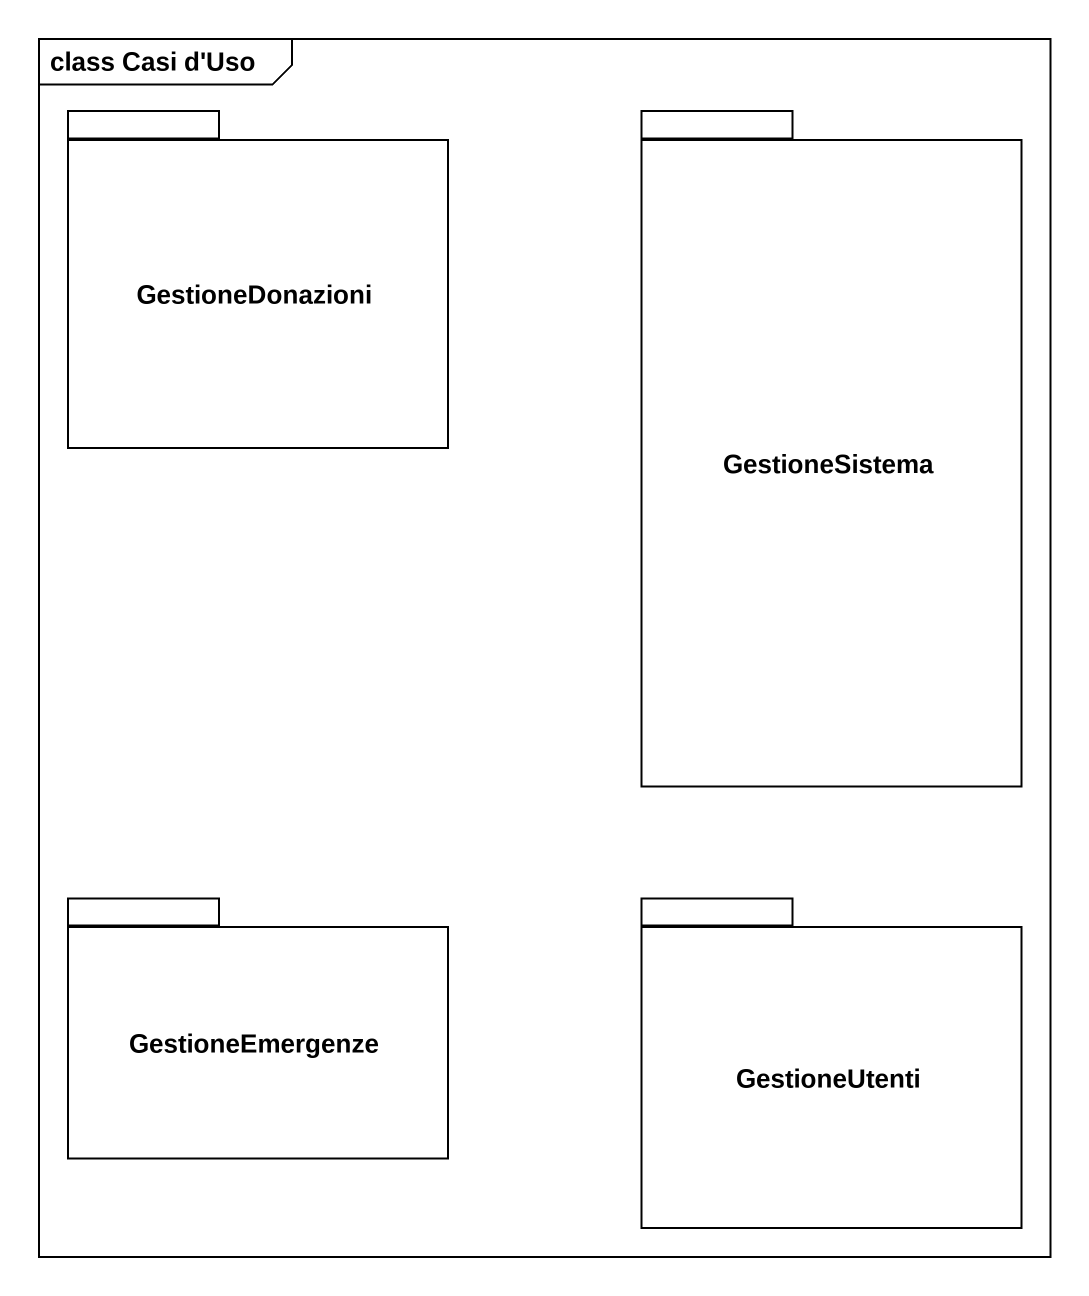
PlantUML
@startuml
mainframe class Casi d'Uso
package GestioneDonazioni {
}
package GestioneSistema {
}
package GestioneEmergenze {
}
package GestioneUtenti {
}
@enduml
